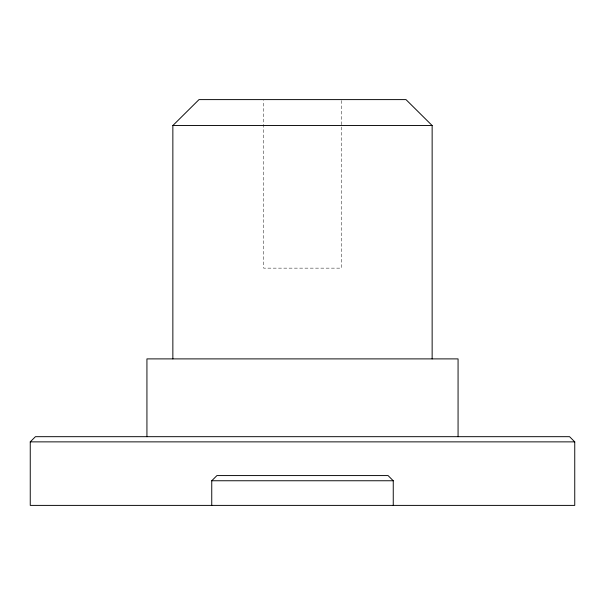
<?xml version="1.0" encoding="UTF-8"?>
<svg xmlns="http://www.w3.org/2000/svg" width="605" height="605" viewBox="0 0 605 605"><rect width="100%" height="100%" fill="white"/><g stroke="black" fill="none" stroke-linecap="round" stroke-linejoin="round"><path stroke-width="0.45" stroke-dasharray="3.02 2.27" d="M341.386 100.551L341.386 268.144L263.614 268.144L263.614 100.551"/><path stroke-width="0.91" d="M30.25 441.869L35.438 436.681L569.562 436.681L574.75 441.869L574.75 505.394L30.25 505.394L30.25 441.869L574.75 441.869M211.75 505.394L211.75 480.756L216.938 475.575L388.062 475.575L393.25 480.756L393.25 505.394M172.856 358.894L172.856 125.537L199.007 99.606L405.993 99.606L432.144 125.537L432.144 358.894M172.856 125.537L432.144 125.537M211.75 480.756L393.25 480.756M458.068 436.681L458.068 358.894L146.932 358.894L146.932 436.681"/></g></svg>
